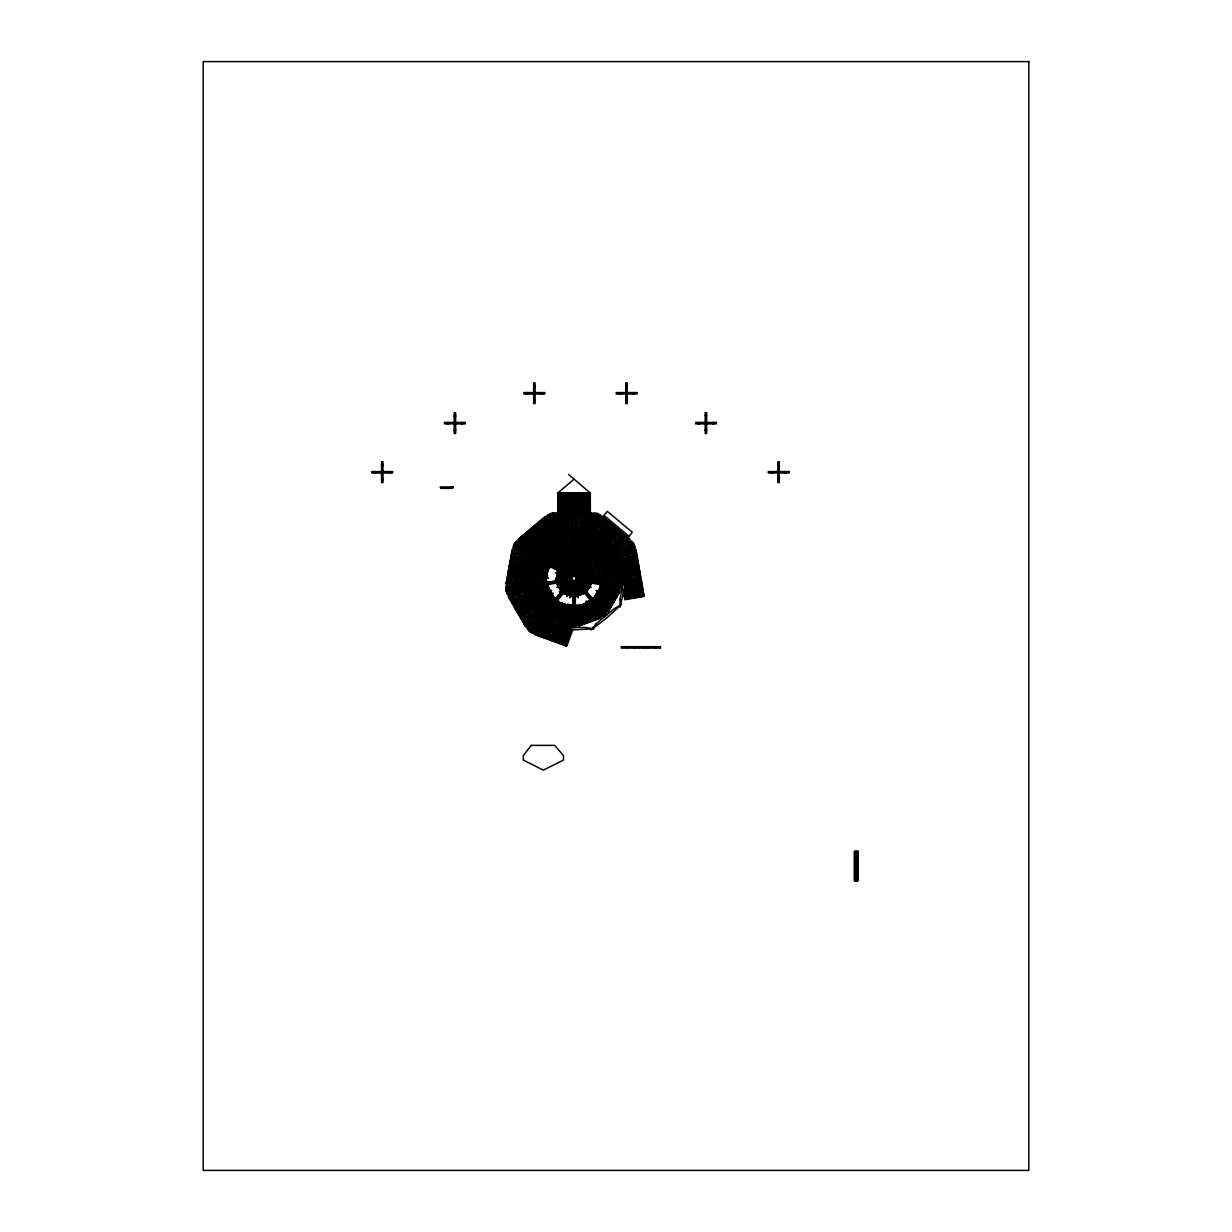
<?xml version="1.0" encoding="UTF-8"?>
<svg xmlns="http://www.w3.org/2000/svg" width="1232" height="1232" viewBox="0 0 1232 1232"><rect width="100%" height="100%" fill="white"/><g stroke="black" fill="none" stroke-linecap="round" stroke-linejoin="round"><path stroke-width="1.5" d="M507.661 583.414L507.877 582.012M510.356 568.075L510.618 566.658M509.509 581.673L512.112 566.936M512.219 566.32L514.529 553.214M510.125 581.781L512.712 567.043M512.82 566.427L515.13 553.322M515.931 582.798L518.533 568.075M518.641 567.459L521.244 552.721M516.531 582.905L519.134 568.183M519.242 567.552L521.844 552.829M522.353 583.937L522.999 580.287M523.2 579.117L524.955 569.199M525.063 568.583L527.666 553.861M523.8 579.225L525.556 569.307M525.664 568.691L528.266 553.969M526.819 570.986L527.065 569.554M528.128 585.369L533.256 556.34M533.271 584.399L537.722 559.174M539.493 583.106L543.127 562.5M540.093 583.213L543.728 562.608M540.694 583.321L544.328 562.716M602.771 583.645L592.792 600.923L574.035 607.746L555.278 600.923L545.299 583.645L548.871 564.01M546.946 578.393L547.578 574.836M548.209 571.263L548.841 567.706M555.724 582.49L558.173 568.63L556.186 568.291L566.982 559.22L581.073 559.22L591.868 568.275L594.317 582.151L593.608 583.398M555.955 581.735L558.05 569.353M560.575 580.95L562.208 571.756L569.353 565.734L578.701 565.734L585.862 571.74L587.495 580.95L582.813 589.035L574.035 592.238L565.257 589.05L560.575 580.95L562.762 572.079L569.584 566.35L578.486 566.35L585.308 572.064L586.848 580.826L582.397 588.542L574.035 591.591L565.673 588.542L561.222 580.842M563.024 572.387L563.27 570.986L557.773 570.016M567.413 579.748L568.214 575.221L571.74 572.264L576.33 572.264L579.856 575.205L580.657 579.748L578.362 583.722L574.035 585.308L569.708 583.737L567.413 579.748L568.768 575.544L571.956 572.865L576.114 572.865L579.286 575.544L580.01 579.625L577.947 583.229L574.035 584.646L570.139 583.229L568.06 579.641M570.832 590.313L571.802 584.8M572.079 583.799L571.386 591.252L572.68 583.906M572.064 596.196L573.357 588.865M577.623 580.534L578.07 577.947L583.691 578.932M592.115 580.426L591.668 583.029L621.96 588.372M593.177 582.644L593.424 581.242M593.608 582.751L593.87 581.35M594.471 583.521L594.933 580.919M609.594 585.57L609.84 584.168M609.917 586.247L610.379 583.645M611.426 585.893L611.673 584.492M615.754 586.663L616 585.246M620.512 586.047L615.446 556.387L614.244 556.602L619.357 585.631L620.558 585.416M539.631 620.682L534.642 634.418L566.782 646.122L572.865 629.413M535.597 634.773L537.414 629.768M539.847 623.084L541.064 619.742M535.982 634.911L542.311 617.478L530.13 632.016L529.036 631.092L541.603 616.108M536.166 634.988L542.249 618.279M536.936 635.265L537.229 633.849M537.506 635.466L544.19 617.093L572.141 627.257M538.831 635.958L545.514 617.571M538.969 636.005L545.668 617.632M540.309 636.497L547.008 618.11L540.463 636.544M541.033 636.759L547.716 618.372M548.194 618.325L553.938 602.571M548.394 618.402L553.722 603.742M542.373 637.237L549.056 618.864M549.734 618.895L555.786 602.248M549.919 618.957L556.756 600.169M543.712 637.729L550.396 619.357M543.851 637.776L550.55 619.403M551.258 619.45L558.173 600.446M551.459 619.511L558.466 600.246M545.345 638.315L552.028 619.942M562.208 592.607L574.066 596.935L586.586 592.469M545.915 638.53L559.174 602.479M552.983 620.081L559.482 602.202M562.778 593.1L564.687 587.864L566.027 588.342L564.117 593.593M547.254 639.023L553.938 620.635M554.323 620.558L560.822 602.694M554.508 620.635L561.022 602.771M564.241 593.839L567.659 584.445L568.999 584.938M592.022 517.532L593.716 512.882L595.056 513.374L592.022 521.69M548.594 639.5L555.278 621.128M555.848 621.113L562.362 603.249M565.58 594.332L570.293 581.966L571.633 582.459L566.551 596.457M556.048 621.19L562.547 603.326M592.022 522.291L595.364 513.128L596.704 513.621L592.022 526.464M578.901 559.544L580.78 554.369M583.922 545.761L588.942 531.962L592.577 533.287L590.066 540.186M550.073 640.039L556.91 621.713M589.512 532.178L580.056 559.959M557.388 621.683L563.886 603.803M550.796 640.301L564.087 603.88M566.751 596.519L572.634 580.38L575.452 580.364L580.672 594.733M590.082 532.393L574.682 574.697L576.576 575.39L578.532 570.031M551.366 640.517L551.859 639.177M557.572 623.484L558.065 622.145M580.149 561.484L590.667 532.594M551.566 640.578L552.044 639.239M557.757 623.546L558.25 622.206M580.334 561.561L590.852 532.671M552.136 640.794L565.426 604.373M568.737 595.225L573.973 580.857L579.333 595.21M576.006 575.175L577.962 569.815M579.902 564.456L591.422 532.871M559.112 622.299L565.611 604.435M568.922 595.333L573.373 583.09L574.713 583.568L569.615 597.566M593.747 527.096L598.429 514.237L599.768 514.73L596.427 523.893M581.966 560.652L592.761 531.854M587.556 547.07L588.819 543.635M553.476 641.287L560.16 622.899M553.615 641.333L566.951 604.927M560.637 622.868L567.136 604.989M569.815 597.643L573.804 586.678L575.144 587.171L571.725 596.565M596.812 523.446L599.845 515.115L601.185 515.592L599.491 520.243M554.954 641.826L561.653 623.438M555.108 641.872L568.476 605.482M562.177 623.423L568.676 605.559M571.987 596.457L573.896 591.206L575.236 591.699L573.327 596.935M555.678 642.088L562.362 623.7M563.517 623.9L570.724 604.696M557.018 642.565L563.702 624.193M572.064 605.189L558.358 643.058L572.156 605.543M559.836 643.597L573.419 606.236M559.99 643.658L573.434 606.791M560.56 643.859L567.244 625.486M568.291 625.64L573.434 610.918M561.9 644.351L568.583 625.964M573.404 615.784L569.631 626.133L546.854 617.848L551.258 605.759L540.093 612.181L527.974 591.191L539.108 584.753M563.24 644.829L569.923 626.457M563.378 644.89L570.077 626.503M564.718 645.383L570.955 628.72M565.442 645.645L571.525 628.936M566.027 645.845L566.504 644.505M566.212 645.922L566.705 644.582M537.814 543.543L539.693 539.139M516.008 542.142L516.732 540.91L521.013 543.374L523.692 546.577M525.725 544.498L520.381 553.769L526.249 544.806M529.098 548.44L525.525 554.616L528.728 550.288M531.439 553.168L530.73 554.4L513.79 544.621L514.499 543.389L530.93 552.86L518.995 538.661M526.11 563.809L533.487 551.043M532.301 555.309L533.025 554.077M532.624 555.493L533.333 554.261M536.875 557.942L537.599 556.71M540.632 560.113L541.402 558.912M541.618 561.392L542.942 559.097M542.296 561.084L543.004 559.836M556.356 569.184L557.064 567.952M557.665 570.662L558.989 568.368L531.285 552.028M570.016 577.793L571.325 575.513L568.044 573.619M564.21 593.347L566.073 590.113M581.997 567.043L584.784 562.192M581.981 580.21L582.69 578.978L591.345 583.983M585.539 593.347L592.577 581.15L594.317 582.166M593.085 598.983L597.612 591.144M599.43 588.018L600.708 584.569M596.519 603.634L606.976 585.523M597.043 603.942L607.515 585.831M597.582 604.25L608.038 586.124M601.524 609.239L614.337 587.048M604.758 613.413L619.496 587.895M627.088 648.094L627.904 646.677M648.248 648.094L649.064 646.677M659.628 648.094L660.444 646.677L621.328 646.677L621.328 648.094L660.444 648.094L660.444 646.677M539.601 537.506L529.745 552.845L520.52 570.739L525.063 565.242M558.327 566.859L559.775 565.149L564.056 568.737M593.3 527.743L602.694 516.531L630.168 539.57L620.759 550.781M600.153 519.889L607.314 511.357L632.278 532.301L615.245 552.583M591.191 580.257L622.422 585.77L616.785 553.876L590.913 532.162L593.193 529.437M596.627 525.356L603.48 517.178M591.868 531.654L603.788 517.44M591.375 532.563L603.942 517.579M592.007 533.086L592.915 531.993M592.469 533.471L605.035 518.503M593.547 534.38L606.236 519.504M594.871 535.489L607.453 520.52M595.349 535.889L607.915 520.905M584.738 549.149L595.518 536.305M584.538 549.718L595.687 536.444M596.442 536.798L609.008 521.829M596.781 537.352L583.121 553.63L583.09 532.378M596.935 537.491L582.905 554.2L582.89 532.378M597.535 537.722L610.102 522.738M597.643 537.814L610.21 522.845M598.028 538.399L581.489 558.111L581.458 532.378M598.182 538.538L581.396 558.527L566.797 558.496L566.797 532.378M598.737 538.738L611.303 523.754L598.86 538.831M582.49 559.451L611.888 524.247M599.43 539.585L577.408 565.842L578.486 566.751L600.523 540.494L575.929 570.123L577.023 571.047L601.77 541.541M600.415 540.14L612.982 525.155M530.16 624.686L526.988 628.474L528.081 629.383L533.764 622.607M614.075 526.079L601.509 541.064L614.198 526.172M534.288 622.299L528.02 629.768L529.113 630.692M601.924 541.68L575.098 573.65L576.191 574.559M541.125 614.783L548.194 606.36M602.725 542.08L615.292 527.096M541.587 615.184L561.361 591.622L563.394 593.316L543.62 616.878M564.441 587.987L570.555 580.703L572.095 581.997L543.158 616.493M602.833 542.172L615.399 527.188M582.151 567.151L584.553 564.302M542.065 615.569L561.838 592.007M564.903 588.388L571.017 581.104M615.877 527.589L574.882 576.453L575.975 577.377L616.97 528.497M542.527 615.969L562.285 592.407M603.772 542.958L604.681 541.864M615.43 529.067L616.339 527.974M542.681 616.092L562.454 592.546M603.926 543.096L604.85 542.003M615.584 529.206L616.493 528.112M539.308 621.39L530.515 631.862L531.608 632.786L537.876 625.317M604.419 543.774L577.608 575.76L578.701 576.668L618.171 529.514M564.01 592.592L567.675 588.218M570.123 585.308L572.557 582.397M583.876 568.599L586.263 565.734M544.082 617.278L548.81 611.657M605.482 544.39L618.048 529.421M537.676 625.871L531.978 632.663L533.071 633.587L536.243 629.798M605.667 544.821L580.934 574.328L582.028 575.236L606.76 545.73M606.806 545.514L619.388 530.53M607.284 545.899L619.85 530.915M608.007 546.777L586.001 573.049L584.907 572.141M620.943 531.839L591.037 567.29L582.182 559.852M609.255 547.824L592.469 567.829L595.071 582.197L620.774 577.669M622.16 532.855L592.869 567.675L618.233 563.224M623.361 533.872L596.488 565.58L617.987 561.823M611.257 549.241L623.823 534.257M611.75 549.919L600.615 563.209L617.709 560.206M611.919 550.057L601.124 562.901L617.663 560.006M612.35 550.165L624.917 535.181M604.743 560.822L612.997 550.966L594.44 535.396L586.17 545.237L586.139 532.378M626.01 536.089L613.444 551.074L626.133 536.197M614.66 552.09L627.227 537.106M614.783 552.198L627.35 537.214M590.313 567.644L616.631 551.89M627.365 539.092L628.289 537.999M615.877 553.106L616.785 552.028M627.535 539.231L628.443 538.138M616.339 553.507L628.905 538.523M625.948 543.004L629.383 538.923M557.742 532.178L557.742 493.062L574.035 479.125M520.073 539.616L521.151 538.692M532.008 529.606L533.117 528.682M522.63 539.477L534.087 529.852M534.565 529.452L544.76 520.905M523.015 539.939L534.472 530.33M534.95 529.929L546.407 520.304M526.819 544.467L538.276 534.857M538.754 534.442L550.211 524.832M527.204 544.929L538.661 535.319M539.139 534.919L550.596 525.309M531.007 549.457L542.465 539.847M542.942 539.447L554.4 529.837M531.392 549.934L542.85 540.309M543.343 539.909L554.8 530.299M530.807 552.413L531.901 551.505M542.742 542.403L543.851 541.479M554.677 532.378L555.771 531.469M534.503 554.277L557.08 535.335M539.062 556.833L558.681 540.371M559.082 540.833L539.447 557.311L538.661 556.371L558.296 539.893L559.513 540.771M560.699 546.407L544.667 559.852L545.453 560.791L561.484 547.331M545.052 560.314L561.084 546.869M556.618 566.843L568.075 558.419M557.003 567.305L565.873 559.867L536.182 524.247M556.756 568.614L567.213 559.836L580.857 559.836L591.314 568.599L593.685 582.028M557.495 569.815L558.589 568.891L532.055 553.507M571.047 571.032L572.141 570.123L547.378 540.648M565.473 584.307L568.322 581.904M559.775 592.007L562.624 589.604M575.991 581.981L577.531 580.688L583.645 587.972M586.355 594.363L587.448 593.439M596.781 606.791L597.874 605.882M596.596 607.515L598.613 605.821M597.982 608.223L599.106 607.345M600.8 611.58L601.894 610.672M603.957 615.353L605.097 614.475M520.628 588.727L507.954 596.026L525.879 627.073L538.538 619.758M516.162 592.469L519.242 590.698M508.662 597.274L524.724 587.987L506.059 591.283L505.813 589.882L525.063 586.494M508.77 597.443L524.17 588.557M509.078 597.967L510.31 597.258M509.17 598.151L510.418 597.443M509.478 598.675L526.418 588.896M510.264 600.03L527.127 590.128M511.049 601.401L527.989 591.622M511.357 601.924L528.297 592.145M528.682 592.423L543.22 584.03L526.68 581.104M528.79 592.592L543.805 583.937L526.711 580.903M545.406 583.66L555.37 600.877L574.066 607.653M512.065 603.156L529.005 593.377M529.498 593.839L544.837 584.984M529.606 594.009L545.345 584.923M529.714 594.625L512.789 604.404L529.791 594.748M547.362 584.569L554.985 598.983M530.314 595.241L547.824 585.138M530.422 595.426L548.178 585.169M513.575 605.759L530.515 595.98M513.652 605.898L530.592 596.119M513.96 606.421L530.9 596.642M531.131 596.658L547.701 587.325M554.462 583.398L560.899 579.671L561.623 580.919L556.787 583.706M514.668 607.669L531.608 597.89M531.947 598.074L548.409 588.557M532.055 598.244L548.517 588.742M556.725 583.968L565.38 578.978L566.089 580.21L557.434 585.215M627.057 543.374L631.338 540.91L632.062 542.142L624.378 546.577M515.376 608.901L532.316 599.122M515.453 609.024L532.393 599.245M532.763 599.476L549.226 589.974M532.871 599.661L549.333 590.143M557.711 585.292L568.999 578.763L569.708 580.01M623.993 547.023L632.447 542.142L633.156 543.389M590.005 567.12L593.177 565.288M604.296 558.866L615.415 552.46L617.34 555.801L607.823 561.299M516.177 610.271L533.102 600.492M516.254 610.394L533.179 600.615M583.306 571.694L586.601 569.785M558.158 586.447L561.376 584.584M564.61 582.736L567.829 580.873M516.547 610.933L551.69 590.436M556.802 587.448L571.802 579.055L572.51 580.287L559.282 587.926M577.038 576.022L616.015 553.507M564.241 583.752L567.475 581.904M516.963 611.626L518.087 610.749M532.655 602.571L533.903 601.847M589.697 569.415L616.323 554.046M589.805 569.584L616.431 554.215M517.271 612.165L550.858 592.792M579.379 576.283L585.97 572.48M616.739 554.754L590.113 570.123L589.389 568.891L590.575 569.815L591.868 568.275L589.897 568.63L590.143 570.046M534.488 602.479L550.966 592.977M559.266 588.388L570.632 581.612L571.34 582.844L560.052 589.358M622.237 551.813L634.08 544.975L634.788 546.207L626.333 551.089M584.63 573.958L617.047 555.278L618.556 555.632M517.979 613.397L534.919 603.618M518.056 613.536L553.322 593.254M535.304 603.896L551.782 594.378M559.99 589.635L568.645 584.63L569.369 585.878L559.266 591.699M626.934 550.981L634.603 546.546L635.312 547.778L631.03 550.257M518.764 614.768L535.704 604.989M536.12 605.297L552.49 595.626M519.149 615.43L536.089 605.651M536.844 606.544L553.307 597.027M561.684 592.192L566.52 589.389L565.796 588.157M519.858 616.662L553.091 597.381M537.645 607.946L555.416 597.689M520.582 617.894L555.262 598.013M521.444 619.388L555.786 599.368M521.752 619.927L538.692 610.148M539.277 610.764L554.292 602.109M539.385 610.949L553.907 602.556M522.46 621.159L539.4 611.38M523.169 622.391L540.186 612.751M523.97 623.762L539.354 614.876M524.047 623.9L539.447 615.014M524.355 624.424L541.279 614.645M524.647 624.963L525.895 624.239M524.755 625.132L525.987 624.424M525.171 625.841L541.218 616.57M525.371 626.195L531.531 622.637M536.151 619.973L540.771 617.309M549.641 514.237L548.302 514.73L551.643 523.893M558.835 538.892L560.175 538.399M560.314 542.958L561.669 542.527M560.252 544.575L562.731 543.666M560.976 544.775L562.316 544.282M565.981 558.527L567.321 558.034M566.52 560.021L567.86 559.528M568.014 559.959L558.558 530.746M582.828 575.806L586.324 574.543M583.044 576.391L586.54 575.113M584.045 576.129L591.052 573.573M582.043 588.342L583.383 587.864L585.292 593.1M585.862 592.607L574.004 596.935L561.484 592.469M585.508 602.171L590.605 600.307L585.724 602.741M575.513 606.452L580.611 604.604M575.144 612.227L594.81 605.066M575.359 612.797L595.025 605.651M575.575 613.382L595.225 606.221M575.39 619.727L599.46 610.964M575.175 625.009L602.864 614.937M621.467 552.013L635.881 549.472L644.151 596.365L624.886 599.753L623.099 589.681L642.365 586.278M616.785 553.876L636.051 550.473M617.863 554.092L636.128 550.873M616.893 554.477L636.159 551.074M617.001 555.078L618.402 554.831M634.865 551.921L636.266 551.674M634.896 552.121L636.297 551.874M617.14 555.863L636.405 552.475M622.499 555.555L626.01 554.939M617.386 557.264L636.651 553.876M606.575 560.514L617.417 558.604L621.636 582.474L608.978 584.707M617.694 558.974L636.929 555.432M617.802 559.574L637.052 556.171M618.048 560.976L637.314 557.588M597.027 565.303L617.956 561.607M618.295 562.377L637.56 558.989M618.325 562.531L637.575 559.143M618.264 563.424L592.561 567.952L581.396 558.527L581.258 532.378M637.822 560.545L618.572 563.933L637.853 560.699M592.808 569.353L637.96 561.299M618.556 565.026L584.8 570.986L585.046 572.387L618.803 566.427M618.941 566.089L638.207 562.701M510.787 585.693L505.921 586.555L506.167 587.957L514.899 586.417M618.834 566.628L580.919 573.327L581.165 574.728L619.08 568.029M619.188 567.505L638.453 564.102M619.219 567.644L638.484 564.256M515.484 586.524L505.875 588.218L506.121 589.62M619.126 568.229L578.024 575.483L578.27 576.899M525.54 585.154L532.763 583.891M541.803 582.289L547.208 581.335M619.465 569.045L638.73 565.657M564.379 578.963L570 577.977L570.447 580.549L564.841 581.55M619.496 569.199L638.761 565.811M589.435 574.728L593.1 574.081M525.756 586.37L556.048 581.027L525.648 585.77L531.269 553.876L556.695 532.563L544.128 517.579M564.487 579.564L570.108 578.578M638.869 566.412L576.052 577.485L576.299 578.901L639.115 567.813M525.864 586.971L556.14 581.627M619.711 570.401L621.113 570.154M637.56 567.259L638.961 567.013M525.895 587.171L556.186 581.827M619.742 570.601L621.144 570.354M637.606 567.459L639.008 567.213M526.002 587.772L570.339 579.949M519.904 589.05L506.444 591.422L506.691 592.838L516.3 591.144M619.681 571.448L578.593 578.717L578.84 580.118L639.377 569.369M526.11 588.372L559.22 582.536M526.218 588.973L533.441 587.695M620.096 572.603L639.362 569.215M515.777 591.437L507.045 592.977L507.291 594.378L512.173 593.516M619.973 573.049L582.058 579.764L582.305 581.165L620.22 574.451M620.374 574.158L639.639 570.77M620.497 574.913L639.762 571.525M620.497 576.052L586.755 582.028L586.509 580.626M594.317 580.873L640.009 572.926M597.289 582.012L640.255 574.328M600.169 583.167L640.532 575.883M621.405 580.026L640.671 576.638M621.344 580.873L604.281 583.891L619.296 592.577M621.39 581.073L604.866 583.983L619.388 592.407M621.652 581.442L640.917 578.039M621.929 582.998L641.164 579.44M622.175 584.399L641.441 580.996M622.206 584.553L641.472 581.165M624.054 584.846L641.564 581.766M640.27 582.613L641.672 582.366M640.301 582.813L641.718 582.567M624.316 586.263L641.81 583.167M624.562 587.664L642.072 584.569M624.578 587.818L642.088 584.723M624.824 589.219L642.334 586.124M623.207 590.282L642.473 586.879M623.454 591.683L642.719 588.28M623.7 593.085L642.965 589.697M623.731 593.239L642.996 589.835M624.008 594.794L643.273 591.391M624.116 595.395L643.381 591.991M624.362 596.796L643.628 593.408M624.609 598.198L643.889 594.964M533.656 385.662L535.088 385.662M625.764 385.662L627.196 385.662M533.656 386.54L535.088 386.54M625.764 386.54L627.196 386.54M533.656 393.809L535.088 393.809L535.088 403.588L533.656 403.588L533.656 382.798L535.088 382.798L535.088 392.577M627.196 393.809L625.764 393.809L625.764 403.588L627.196 403.588L627.196 382.798L625.764 382.798L625.764 392.577M533.656 399.846L535.088 399.846M625.764 399.846L627.196 399.846M533.656 400.723L535.088 400.723M625.764 400.723L627.196 400.723M454.238 415.538L455.655 415.538M705.197 415.538L706.629 415.538M454.238 416.416L455.655 416.416M454.238 423.669L455.655 423.669L455.655 433.448L454.238 433.448L454.238 412.674L455.655 412.674L455.655 422.453M706.629 423.669L705.197 423.669L705.197 433.448L706.629 433.448L706.629 412.674L705.197 412.674L705.197 422.453M454.238 429.706L455.655 429.706M705.197 429.706L706.629 429.706M454.238 430.584L455.655 430.584M705.197 430.584L706.629 430.584M381.55 464.664L382.983 464.664M777.869 464.664L779.302 464.664M381.55 465.542L382.983 465.542M381.55 472.795L382.983 472.795L382.983 482.574L381.55 482.574L381.55 461.8L382.983 461.8L382.983 471.579M777.869 472.795L779.302 472.795M381.55 478.832L382.983 478.832M777.869 478.832L779.302 478.832M381.55 479.71L382.983 479.71M777.869 479.71L779.302 479.71M557.742 493.062L590.328 493.062L590.328 532.178L557.126 532.178L557.126 512.62M557.742 494.494L559.174 494.494M588.896 494.494L590.328 494.494M559.775 496.019L588.295 496.019M559.775 496.635L588.295 496.635M559.775 502.533L588.295 502.533M559.775 503.149L588.295 503.149M559.775 509.062L588.295 509.062M559.775 509.663L588.295 509.663M588.511 512.62L556.109 512.62L556.109 527.25M588.896 512.62L591.961 512.62L591.961 527.25M557.742 514.052L559.174 514.052M588.896 514.052L590.328 514.052M559.775 515.577L588.295 515.577M559.775 516.193L588.295 516.193M559.775 522.091L588.295 522.091M559.775 522.707L588.295 522.707M559.775 528.62L588.295 528.62M559.775 529.221L588.295 529.221M557.742 530.746L559.174 530.746M588.896 530.746L590.328 530.746M559.374 534.549L588.85 534.549M561.222 539.447L586.832 539.447M584.492 545.345L563.578 545.345L563.578 546.577L584.492 546.577M563.578 545.961L584.492 545.961M568.429 561.238L566.997 561.238L566.997 559.22L568.275 560.76L567.182 561.684L568.491 561.284L557.988 532.393M579.641 561.238L581.073 561.238L581.073 559.22L579.795 560.76L580.888 561.684L579.579 561.284M576.591 570.878L578.024 570.878L577.993 532.378M558.204 577.454L561.931 577.454M589.866 579.702L593.593 579.702M572.711 596.704L575.359 596.704M573.327 598.583L574.743 598.583M573.327 616.678L574.743 616.678M855.485 852.837L856.918 852.837M855.485 879.309L856.918 879.309M526.603 552.013L512.189 549.472L505.967 584.769L520.381 587.31M519.026 551.705L529.529 553.568M511.911 551.074L531.177 554.477M529.668 554.831L531.069 555.078M529.621 555.031L561.792 573.034M511.665 552.475L530.93 555.878M511.419 553.876L530.653 557.418M541.495 560.545L530.638 558.635L526.434 582.505L539.092 584.738M511.111 555.57L530.376 558.974M511.018 556.171L530.268 559.574M530.391 560.036L546.916 562.947M530.361 560.237L547.439 563.24L536.136 550.073M510.756 557.588L530.022 560.976M530.114 561.638L549.303 565.026M510.51 558.989L529.745 562.531M529.837 563.24L553.353 567.398M529.791 563.44L548.163 566.689M510.248 560.545L529.483 564.087M510.11 561.299L549.749 568.414M529.514 565.057L548.24 568.352M509.863 562.701L529.129 566.089M529.267 566.458L547.994 569.754M557.311 571.586L567.151 573.311L566.905 574.728L557.049 572.988M529.236 566.658L547.947 569.954M509.617 564.102L528.867 567.505M509.586 564.256L528.851 567.644M528.975 568.06L547.701 571.355M528.944 568.26L547.67 571.556M555.386 572.895L570.046 575.483L569.8 576.884L556.972 574.62M602.664 581.658L606.267 582.289M615.307 583.891L622.53 585.154M509.34 565.657L528.605 569.045M509.309 565.811L528.574 569.199M528.697 569.661L547.424 572.972M509.201 566.412L547.393 573.173M556.972 574.851L572.018 577.5L571.771 578.917L556.725 576.253M577.977 578.547L622.314 586.37M561.361 575.929L565.041 576.576M509.093 567.013L510.51 567.259M526.957 570.154L528.359 570.401M593.316 581.843L594.717 582.089M509.062 567.213L510.464 567.459M526.926 570.354L528.328 570.601M591.884 581.827L622.175 587.171M508.955 567.813L547.147 574.574M577.731 579.933L583.352 580.919M591.76 582.428L622.068 587.772M528.374 571.463L547.1 574.774M556.648 576.453L569.477 578.717L569.23 580.118L556.402 577.854M614.629 587.695L621.852 588.973M508.708 569.215L527.974 572.618M508.693 569.369L546.854 576.176M528.097 573.08L546.823 576.376M556.171 578.024L566.012 579.748L565.765 581.165L555.925 579.425M508.431 570.77L527.696 574.174M508.416 570.924L548.44 578.116M527.82 574.682L548.409 578.316M556.079 579.656L561.561 580.626L561.315 582.028L555.832 581.057M508.308 571.525L527.558 574.928M527.573 576.083L546.284 579.394M508.061 572.926L545.899 579.517M545.653 580.934L507.815 574.328L547.162 581.396M507.507 576.037L546.685 582.767M507.399 576.638L526.665 580.041M507.153 578.039L526.418 581.442M506.876 579.594L526.141 582.998M506.598 581.165L525.895 584.399M506.506 581.766L524.016 584.846M506.398 582.366L507.8 582.613M506.352 582.567L507.769 582.813M506.244 583.167L523.754 586.263M506.213 583.367L524.478 586.586M511.403 584.692L514.899 585.308M589.574 533.795L590.913 534.272M587.895 538.399L589.235 538.892M585.339 543.666L587.818 544.575M585.754 544.282L587.094 544.775M582.705 558.604L580.749 558.034M579.964 558.404L582.428 559.297M580.21 559.528L581.55 560.021M585.031 583.768L590.282 585.677M567.659 604.034L572.757 605.882M567.459 604.604L572.557 606.452M553.26 605.066L572.926 612.227L572.495 613.382L552.845 606.221M553.045 605.651L572.711 612.797M548.625 610.964L572.695 619.742M545.052 614.876L572.757 624.963M557.003 623.269L558.358 623.762M541.849 619.373L546.5 621.067M548.055 621.636L555.894 624.501M558.034 625.271L562.701 626.965M541.633 619.958L547.84 622.206M548.748 622.545L555.694 625.071M556.279 625.286L562.485 627.55M566.859 629.136L570.339 630.399M539.616 625.502L553.676 630.615M554.261 630.83L568.322 635.958M540.956 626.641L553.461 631.2M555.601 631.97L568.106 636.528M537.383 631.631L551.443 636.744M552.028 636.959L566.089 642.072M537.183 632.201L551.228 637.329M551.828 637.545L565.873 642.657M536.659 633.648L537.999 634.126M551.289 638.961L552.644 639.454M565.935 644.305L567.274 644.783M608.978 584.738L620.112 591.16L607.992 612.165L596.858 605.728M603.249 584.954L618.587 593.809M602.741 584.907L618.479 593.993M599.892 585.138L617.771 595.225M600.8 587.31L616.955 596.642M591.991 582.474L587.171 579.687L586.447 580.919L591.283 583.706M600.384 587.31L616.847 596.812M599.676 588.542L616.139 598.044M599.568 588.711L616.031 598.228M590.636 585.215L579.071 578.778L578.362 580.01L591.268 587.448M598.86 589.959L615.215 599.63M532.655 552.46L542.188 557.957M546.946 560.699L550.119 562.531M553.307 564.379L556.479 566.212M586.694 584.584L589.912 586.447M566.566 573.096L569.8 574.959M596.396 590.405L614.506 600.862M566.089 573.188L571.032 576.052M589.512 586.678L576.268 579.04L575.56 580.272L588.788 587.91M596.288 590.59L614.398 601.047M531.747 554.046L558.373 569.415M531.639 554.215L558.265 569.584M531.331 554.754L569.061 576.53M597.227 592.777L613.69 602.279M525.833 551.813L513.99 544.975L513.282 546.207L521.737 551.089M588.727 588.126L577.438 581.612L576.715 582.844L588.003 589.358M597.12 592.946L613.582 602.463M579.117 582.813L582.351 584.676M585.57 586.524L588.804 588.388M530.73 555.801L543.42 563.147M596.411 594.178L612.766 603.865M521.136 550.981L513.467 546.546L512.758 547.778L517.04 550.257M588.08 589.635L579.425 584.646L578.701 585.878L587.371 590.867M595.595 595.595L612.058 605.097M587.094 590.944L582.274 588.157L581.55 589.404L586.386 592.192M595.487 595.78L611.965 605.282M594.779 597.012L611.241 606.514M594.994 597.366L611.149 606.698M592.669 597.674L610.425 607.93M592.823 597.997L610.333 608.1M593.87 600.246L609.609 609.332M592.638 599.768L609.517 609.517M593.793 602.078L608.808 610.749M608.7 610.933L594.178 602.54L599.892 618.325M653.114 646.677L655.578 648.094M641.733 646.677L644.197 648.094M636.836 646.677L639.3 648.094M631.954 646.677L634.418 648.094M603.973 515.33L628.936 536.274M614.953 528.682L616.046 529.591M626.919 538.692L627.997 539.616M603.31 520.905L613.505 529.452M613.983 529.852L625.44 539.477M601.663 520.304L613.12 529.929M613.598 530.33L625.055 539.939M597.859 524.832L609.316 534.442M609.794 534.857L621.251 544.467M598.737 526.372L608.931 534.919M609.409 535.319L620.866 544.929M594.933 530.884L605.128 539.447M605.605 539.847L617.063 549.457M593.27 530.299L604.727 539.909M605.205 540.309L616.662 549.919M592.299 531.469L593.393 532.378M604.219 541.479L605.312 542.388M616.169 551.505L617.263 552.413M591.098 535.427L613.69 554.369M589.373 540.355L608.993 556.833M587.371 546.407L603.403 559.852M586.986 546.869L603.018 560.314M586.586 547.331L602.617 560.791M567.629 571.879L570.478 574.266M567.244 572.341L570.093 574.743M560.622 593.439L561.715 594.363M550.196 605.882L551.289 606.791M549.457 605.821L551.474 607.515M548.995 607.299L550.057 608.269M546.176 610.672L547.27 611.58M543.019 614.429L544.113 615.353M532.486 619.773L540.679 626.641L532.085 620.235M527.773 624.331L537.999 633.695L526.049 623.685M568.537 474.428L590.328 493.062M588.295 565.149L589.743 566.859M554.77 527.743L545.376 516.531L517.902 539.57L527.311 550.781M544.59 517.178L550.304 524M544.282 517.44L556.202 531.654M543.035 518.503L555.601 533.471M541.941 519.396L554.523 534.38M541.834 519.504L554.4 534.488M553.615 535.412L561.884 545.252L561.9 532.378M540.74 520.412L553.307 535.396M540.617 520.52L553.199 535.489M540.155 520.905L552.721 535.889M552.521 536.32L563.301 549.179M552.367 536.459L563.517 549.734L563.332 532.378M539.062 521.829L551.628 536.798M551.274 537.368L564.934 553.645L564.949 532.378M551.12 537.506L565.134 554.215L565.165 532.378M537.968 522.738L550.535 537.722M537.845 522.845L550.427 537.814M550.026 538.415L566.566 558.127L566.581 532.378M549.872 538.553L566.658 558.543M536.767 523.754L549.21 538.831M548.625 539.601L570.678 565.842L569.584 566.751L547.532 540.509M535.088 525.155L547.655 540.14M533.995 526.079L546.438 541.156M546.284 541.556L572.972 573.65L571.879 574.559L545.037 542.604M546.13 541.695L563.24 562.085M598.69 604.958L606.945 614.783M532.778 527.096L545.345 542.08M606.483 615.184L586.709 591.622L584.676 593.316L604.45 616.878M532.193 527.589L573.188 576.468L572.095 577.377L531.1 528.497M577.069 581.088L606.005 615.569M568.429 571.263L570.816 574.112M531.731 527.974L532.64 529.067M543.389 541.864L544.298 542.958M585.785 592.407L605.543 615.969M531.577 528.112L532.486 529.206M543.22 542.003L544.144 543.096M585.616 592.546L605.389 616.092M577.223 583.444L604.912 616.493M543.635 543.789L570.462 575.76L569.369 576.668L529.899 529.514M560.606 564.318L564.194 568.599M576.745 583.829L584.091 592.577M594.548 606.036L603.988 617.278M530.006 529.421L542.588 544.405M542.388 544.837L567.136 574.328L566.042 575.236L528.682 530.53M528.805 530.438L541.372 545.422M541.125 545.884L563.163 572.141L562.069 573.049L539.878 546.931M528.22 530.93L540.786 545.899M527.127 531.839L539.693 546.823M526.033 532.763L554.369 566.412M525.91 532.855L554 566.273M550.396 564.21L524.817 533.779L551.043 565.303M524.231 534.257L536.813 549.241M523.138 535.181L535.72 550.165M535.042 550.997L543.312 560.837M522.045 536.089L534.626 551.074L521.937 536.197M520.72 537.214L533.287 552.198M520.243 537.614L532.825 552.583M519.781 537.999L520.705 539.092M531.439 551.89L532.347 552.983M519.627 538.138L520.535 539.231M519.165 538.523L531.731 553.507M518.687 538.923L522.122 543.004M525.54 547.085L527.835 549.811M618.972 548.44L622.545 554.616L619.342 550.288M615.045 554.077L615.769 555.309M614.783 554.231L615.507 555.463M610.471 556.71L611.195 557.942M606.729 558.881L607.391 560.144M605.128 559.097L606.452 561.392M605.066 559.836L605.774 561.084M600.153 562.67L600.862 563.902M592.376 567.167L593.1 568.399M591.545 566.936L592.854 569.215M591.006 567.952L591.714 569.184M576.73 575.498L578.039 577.762M581.997 590.113L583.86 593.347M577.254 586.401L579.625 590.282M555.493 581.15L562.531 593.347M541.094 585.523L551.551 603.634M540.555 585.831L551.027 603.942M540.032 586.124L550.488 604.25M533.749 587.048L546.561 609.239M528.497 587.756L543.235 613.29M525.71 587.664L542.003 615.892M532.255 601.863L532.963 603.095M523.153 589.142L525.617 593.439M526.449 594.871L530.622 602.094M530.946 602.633L538.415 615.6M522.614 589.45L530.099 602.402M530.407 602.941L537.891 615.892M517.502 592.407L524.986 605.359M525.294 605.898L532.778 618.849M516.978 592.715L524.447 605.667M524.77 606.206L532.239 619.157M511.85 595.657L519.334 608.608M519.642 609.162L527.127 622.114M512.158 597.397L518.811 608.916M519.119 609.47L526.603 622.422M510.002 596.735L510.71 597.967M517.794 610.21L518.503 611.457M525.587 623.715L526.295 624.947M596.842 605.759L601.231 617.833L578.455 626.133L574.682 615.769M594.363 603.726L599.707 618.387M591.329 600.169L598.367 618.88M589.912 600.446L596.827 619.434M589.62 600.23L596.642 619.511M588.927 602.463L595.302 619.989M588.603 602.202L595.118 620.066M583.829 593.839L580.411 584.445L579.071 584.938L582.49 594.332M586.432 600.97L593.778 620.558M585.739 603.249L592.238 621.113M582.228 594.209L577.762 581.966L576.422 582.459L580.888 594.702M585.539 603.31L592.053 621.174M562.269 540.586L559.128 531.962L555.493 533.287L559.882 545.36M584.199 603.803L590.713 621.667M571.402 569.338L573.357 574.697L571.463 575.39L568.861 568.245M584.014 603.865L590.513 621.744M557.218 532.671L567.736 561.561M556.648 532.871L572.048 575.19M582.49 604.435L589.173 622.222M579.148 595.333L574.697 583.09L573.342 583.568L578.439 597.566M556.063 533.086L566.104 560.652M563.64 555.694L564.903 559.143M581.134 604.912L587.649 622.776M551.258 523.446L548.225 515.115L546.885 515.592L548.579 520.243M578.255 597.643L574.266 586.678L572.926 587.171L576.345 596.565M580.95 604.989L587.448 622.853M579.61 605.466L586.109 623.346M576.083 596.457L574.174 591.206L572.834 591.699L574.743 596.935M579.425 605.543L585.924 623.407M577.377 604.696L584.584 623.9M576.037 605.174L583.044 624.455M575.945 605.528L582.859 624.532M574.682 606.221L581.519 625.009M574.666 606.775L581.335 625.086M574.651 610.918L579.995 625.563M574.697 611.626L579.795 625.64M634.757 551.32L635.004 552.737M637.452 566.658L637.699 568.06M640.163 582.012L640.409 583.414M633.541 553.214L635.851 566.32M635.958 566.936L638.546 581.658M638.946 583.922L641.256 597.027M632.94 553.322L635.25 566.427M635.358 567.043L637.945 581.766M638.345 584.03L640.655 597.135M627.119 554.354L629.429 567.459M629.537 568.06L632.139 582.798M632.524 585.046L634.834 598.151M626.518 554.462L628.828 567.552M628.936 568.168L631.523 582.905M631.924 585.154L634.234 598.259M620.697 555.478L623.007 568.583M623.115 569.199L624.562 577.408M625.071 580.287L625.717 583.922M626.118 586.186L628.428 599.291M620.096 555.586L622.406 568.691M622.514 569.307L623.962 577.515M624.47 580.395L625.117 584.03M625.502 586.293L627.812 599.399M621.005 569.554L621.251 570.955M614.845 556.494L619.958 585.523M610.348 559.159L614.799 584.384M604.943 562.5L608.577 583.106M604.342 562.608L607.977 583.213M603.742 562.716L607.376 583.321M592.099 581.088L592.346 582.49M556.402 583.029L556.032 581.027M554.2 581.35L554.462 582.751M538.23 584.168L538.476 585.57M537.691 583.645L538.153 586.247M536.644 585.893L536.397 584.492L536.582 585.908M532.07 585.246L532.316 586.663M527.157 586.124L527.419 587.525M520.843 584.276L521.475 591.406L520.243 584.384M516.039 585.169L517.579 593.947L515.438 585.277M509.186 583.891L510.987 597.643L508.585 583.999M857.534 851.404L857.534 880.741M856.918 851.404L856.918 880.741M856.302 851.404L856.302 852.837M856.302 879.309L856.302 880.741M856.101 851.404L856.101 852.837M856.101 879.309L856.101 880.741M855.485 851.404L855.485 880.741M854.885 851.404L854.885 880.741M786.216 471.579L786.216 472.996M785.338 471.579L785.338 472.996M778.686 471.579L778.686 472.996M772.048 471.579L772.048 472.996M771.17 471.579L771.17 472.996M713.544 422.453L713.544 423.885M712.666 422.453L712.666 423.885M706.013 422.453L706.013 423.885M705.397 422.453L705.397 423.885M699.36 422.453L699.36 423.885M698.482 422.453L698.482 423.885M634.11 392.577L634.11 394.009M633.233 392.577L633.233 394.009M626.58 392.577L626.58 394.009M625.979 392.577L625.979 394.009M619.942 392.577L619.942 394.009M619.065 392.577L619.065 394.009M590.944 512.62L590.944 532.178M590.528 512.62L590.528 531.161M589.712 493.062L589.512 494.494M589.512 512.62L589.712 514.052M589.512 530.746L589.712 532.178M588.896 493.062L588.896 532.178M588.511 493.062L588.511 532.178M588.295 493.062L588.295 532.178M587.079 493.062L587.079 532.178M586.879 493.062L586.879 532.178M585.446 493.062L585.446 532.178M585.246 493.062L585.246 532.178M584.723 532.378L584.723 549.149M584.507 532.378L584.507 549.718M583.814 493.062L583.614 532.178M582.182 493.062L582.182 532.178M581.981 493.062L581.981 532.178M580.565 493.062L580.565 532.178M580.349 493.062L580.349 532.178M579.825 532.378L579.81 559.005L568.229 559.005L568.214 532.378M579.625 532.378L579.641 566.658L578.224 566.658L578.193 532.378M578.732 493.062L578.932 532.178M577.3 493.062L577.3 532.178M577.1 493.062L577.1 532.178M576.576 532.378L576.391 574.112L574.959 574.112L574.944 532.378M576.36 532.378L576.36 559.005M575.975 618.31L575.975 627.473M575.667 493.062L575.667 532.178M575.467 493.062L575.467 532.178M575.359 593.855L575.359 627.473M574.728 532.378L574.743 576.407L573.311 576.407L573.311 532.378M574.743 583.922L574.743 627.473M574.143 596.719L574.143 627.473M573.835 493.062L574.035 532.178M573.927 596.719L573.927 627.473M573.342 590.051L573.327 627.473M573.111 532.378L573.111 574.112L571.679 574.112L571.679 532.378M572.741 590.051L572.711 627.473M572.403 493.062L572.403 532.178M572.202 493.062L572.202 532.178M572.095 610.964L572.095 627.473M571.479 532.378L571.479 570.878L570.062 570.878L570.046 532.378M570.786 493.062L570.786 532.178M570.57 493.062L570.57 532.178M569.846 532.378L569.846 566.658L568.429 566.658L568.429 559.22M569.153 493.062L568.953 532.178M567.521 493.062L567.521 532.178M567.321 493.062L567.321 532.178M565.888 493.062L565.888 532.178M565.688 493.062L565.688 532.178M564.256 493.062L564.256 532.178M564.056 493.062L564.056 532.178M562.624 493.062L562.624 532.178M562.423 493.062L562.423 532.178M561.007 493.062L561.007 532.178M560.791 493.062L560.791 532.178M559.775 493.062L559.775 532.178M559.374 493.062L559.374 532.178M559.174 493.062L559.174 532.178M558.558 493.062L558.558 494.494M558.558 512.62L558.558 514.052M558.358 493.062L558.358 494.494M558.358 512.62L558.358 514.052M558.358 530.746L558.358 532.178M557.542 512.62L557.542 531.161M541.803 392.577L541.803 394.009M540.925 392.577L540.925 394.009M534.888 392.577L534.888 394.009M534.272 392.577L534.272 394.009M527.619 392.577L527.619 394.009M526.742 392.577L526.742 394.009M462.37 422.453L462.37 423.885M461.492 422.453L461.492 423.885M455.455 422.453L455.455 423.885M454.839 422.453L454.839 423.885M448.202 422.453L448.202 423.885M447.324 422.453L447.324 423.885M389.697 471.579L389.697 472.996M388.819 471.579L388.819 472.996M382.782 471.579L382.782 472.996M382.166 471.579L382.166 472.996M375.514 471.579L375.514 472.996M374.636 471.579L374.636 472.996M580.549 581.951A7.33 7.33 0 0 1 579.456 583.521M577.993 584.753A7.33 7.33 0 0 1 576.253 585.57M574.374 585.908A7.33 7.33 0 0 1 567.86 582.536M567.521 575.205A7.33 7.33 0 0 1 571.817 571.586M620.05 599.106L620.035 607.176L624.455 587.602L627.011 567.644L624.116 576.052L620.05 599.106M532.655 556.233L527.527 585.262L528.744 585.477L533.856 556.448L532.655 556.233M537.121 559.066L532.671 584.307L533.872 584.507L538.322 559.282L537.121 559.066M620.836 586.109L620.589 587.51L620.913 586.124M453.284 486.933L452.76 488.365L440.733 488.365L440.209 486.933L453.284 486.933M545.268 614.306L544.852 615.446L572.541 625.533L572.972 624.393L545.268 614.306M548.825 610.394L548.409 611.549L572.495 620.312L572.911 619.157L548.825 610.394M589.112 514.468L603.541 520.381L589.112 514.468M589.142 521.413L598.983 525.648L589.142 521.413M589.096 526.603L595.58 529.621L589.096 526.603M597.012 513.344L590.328 531.731L591.668 532.209L598.352 513.836L597.012 513.344M515.623 542.142L514.914 543.389L526.757 550.227L524.077 547.023L515.623 542.142M521.275 539.154L514.021 552.952L521.275 539.154M613.813 586.74L601 608.931L602.048 609.532L614.86 587.341L613.813 586.74M618.957 587.587L604.219 613.12L605.282 613.721L620.019 588.188L618.957 587.587M531.269 745.375L523.323 755.57L523.323 760.067L543.358 770.139L563.455 760.067L563.455 755.555L554.677 745.375L531.269 745.375M526.541 603.803L541.002 617.725L557.018 629.922L551.181 623.207L526.541 603.803M591.499 534.965L590.713 535.889L613.29 554.847L614.075 553.907L591.499 534.965M589.758 539.893L588.973 540.833L608.608 557.295L609.393 556.356L589.758 539.893M584.969 552.891L597.043 563.825L584.969 552.891M536.952 617.14L542.018 622.191L536.952 617.14M596.088 623.885L590.898 630.045L606.852 617.894L621.636 604.25L614.029 608.839L596.088 623.885M556.695 534.857L534.118 553.815L534.904 554.754L557.48 535.797L556.695 534.857M563.101 552.891L551.027 563.825L563.101 552.891M529.036 587.448L527.974 588.064L542.711 613.598L543.774 612.982L529.036 587.448M534.272 586.755L533.21 587.356L546.022 609.547L547.085 608.947L534.272 586.755M626.795 539.154L634.049 552.952L626.795 539.154M622.345 544.498L627.165 554.061L622.345 544.498M633.571 543.389L616.631 553.168L617.34 554.4L634.28 544.621L633.571 543.389M551.058 513.344L549.718 513.836L556.402 532.209L557.742 531.731L551.058 513.344M552.706 513.128L551.366 513.621L556.048 526.464L556.048 522.291L552.706 513.128M554.354 512.882L553.014 513.374L556.048 521.69L556.048 517.532L554.354 512.882M558.958 514.468L544.529 520.381L558.958 514.468M558.928 521.413L549.087 525.648L558.928 521.413M558.974 526.603L552.49 529.621L558.974 526.603M558.466 533.733L557.126 534.211L558.496 533.795M599.26 610.394L575.175 619.157L575.59 620.297L599.676 611.534L599.26 610.394M602.664 614.352L574.959 624.439L575.375 625.594L603.079 615.507L602.664 614.352M521.444 567.367L523.569 587.341L527.989 606.976L527.835 598.074L521.444 567.367M610.949 559.051L609.748 559.266L614.198 584.492L615.399 584.291L610.949 559.051M598.921 565.919L601.154 582.058L598.921 565.919M561.807 627.458L553.861 628.844L573.896 629.798L593.993 628.844L585.215 627.458L561.807 627.458M1028.812 61.6L203.188 61.6L203.188 1170.4L1028.812 1170.4L1028.812 61.6M544.667 392.577L523.877 392.577L523.877 394.009L544.667 394.009L544.667 392.577M636.975 392.577L616.2 392.577L616.2 394.009L636.975 394.009L636.975 392.577M465.234 422.453L444.459 422.453L444.459 423.885L465.234 423.885L465.234 422.453M716.408 422.453L695.618 422.453L695.618 423.885L716.408 423.885L716.408 422.453M779.302 461.8L777.869 461.8L777.869 482.574L779.302 482.574L779.302 461.8M392.561 471.579L371.771 471.579L371.771 472.996L392.561 472.996L392.561 471.579M789.081 471.579L768.306 471.579L768.306 472.996L789.081 472.996L789.081 471.579M588.85 533.949L559.374 533.949L559.374 535.165L588.85 535.165L588.85 533.949M586.832 538.831L561.222 538.831L561.222 540.047L586.832 540.047L586.832 538.831M582.182 551.874L565.888 552.475L582.182 551.874M858.134 851.404L854.269 851.404L854.269 880.741L858.134 880.741L858.134 851.404M587.756 542.958L586.417 542.48L587.741 543.019"/></g></svg>
